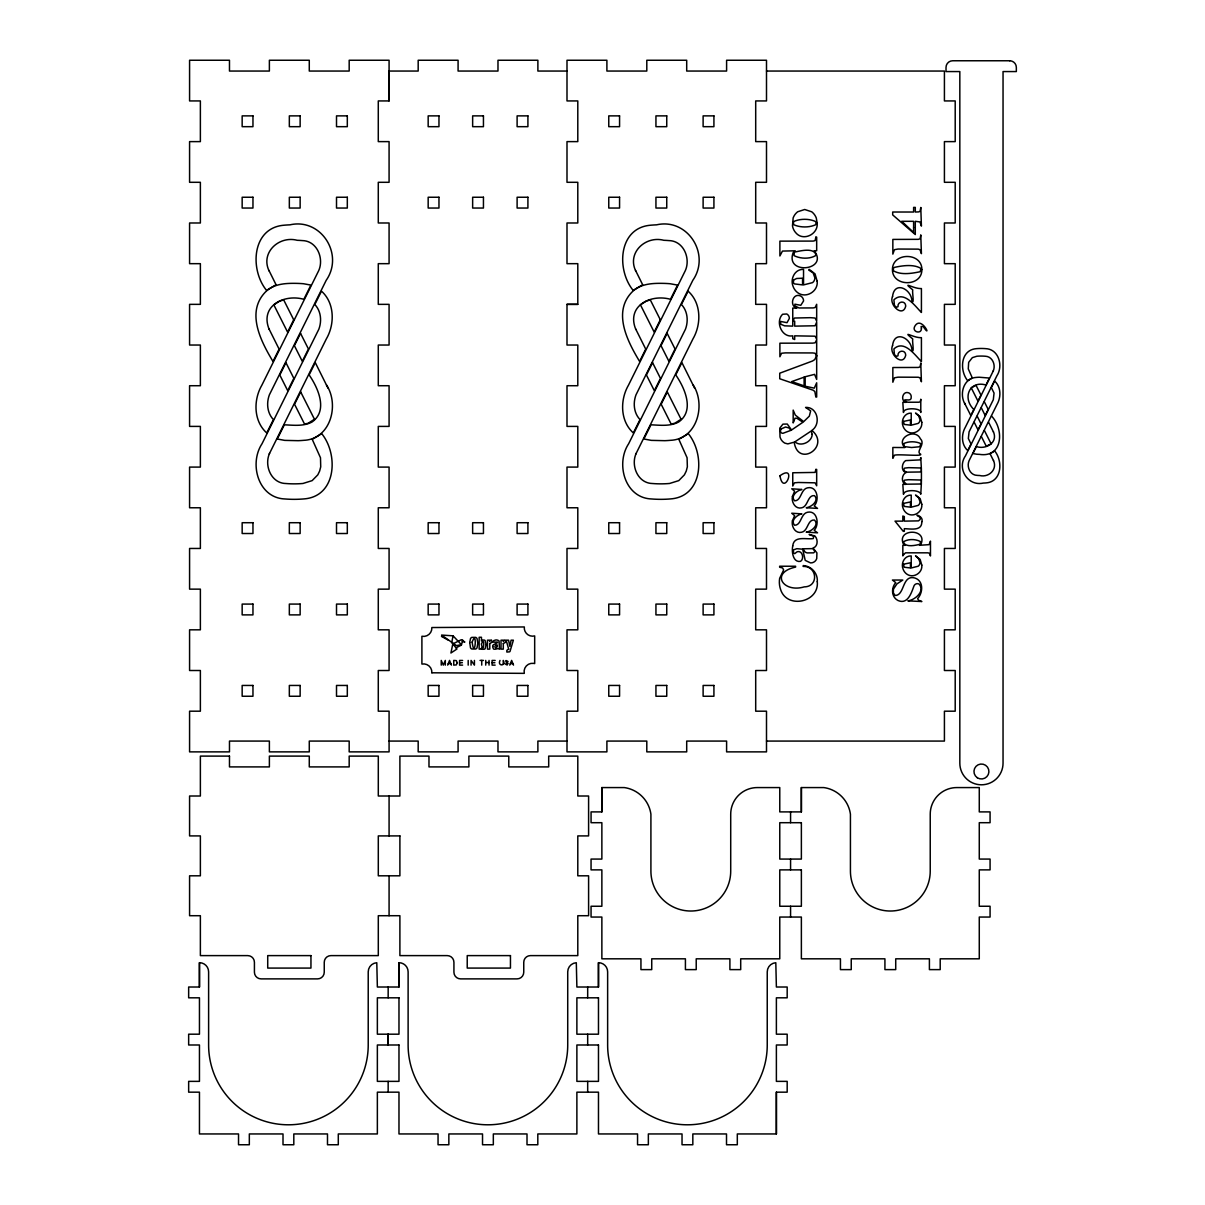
<?xml version="1.0" encoding="UTF-8"?>
<svg xmlns="http://www.w3.org/2000/svg" width="1205" height="1205" viewBox="0 0 1205 1205"><rect width="100%" height="100%" fill="white"/><g stroke="black" fill="none" stroke-linecap="round" stroke-linejoin="round"><path stroke-width="1.5" d="M199.458 987.015L199.458 962.69A9.158 9.158 0 0 1 208.616 971.848L208.616 1045.187A79.801 79.801 0 0 0 288.341 1124.792A79.801 79.801 0 0 0 368.218 1045.338L368.218 971.848A9.143 9.143 0 0 1 376.788 962.72L377.361 987.015L398.976 987.015L398.976 962.69A9.158 9.158 0 0 1 408.118 971.848L408.118 1045.187A79.801 79.801 0 0 0 487.844 1124.792A79.801 79.801 0 0 0 567.721 1045.338L567.721 971.848A9.143 9.143 0 0 1 576.306 962.72L576.879 987.015L598.478 987.015L598.478 962.69A9.158 9.158 0 0 1 607.636 971.848L607.636 1045.187A79.801 79.801 0 0 0 687.362 1124.792A79.801 79.801 0 0 0 767.239 1045.338L767.239 971.848A9.143 9.143 0 0 1 775.809 962.72L776.382 987.015L787.181 987.015L787.181 997.815L776.382 997.815L776.382 1034.191L787.181 1034.191L787.181 1044.991L776.382 1044.991L776.382 1081.367L787.181 1081.367L787.181 1092.167L776.382 1092.167L776.382 1133.95L737.309 1133.95L737.309 1144.75L726.51 1144.75L726.51 1133.95L692.83 1133.95L692.83 1144.75L682.03 1144.75L682.03 1133.95L648.35 1133.95L648.35 1144.75L637.55 1144.75L637.55 1133.95L598.478 1133.95L598.478 1092.167L576.879 1092.167L576.879 1133.95L537.807 1133.95L537.807 1144.75L527.007 1144.75L527.007 1133.95L493.327 1133.95L493.327 1144.75L482.527 1144.75L482.527 1133.95L448.847 1133.95L448.847 1144.75L438.048 1144.75L438.048 1133.95L398.976 1133.95L398.976 1092.167L377.361 1092.167L377.361 1133.95L338.289 1133.95L338.289 1144.75L327.489 1144.75L327.489 1133.95L293.809 1133.95L293.809 1144.75L283.009 1144.75L283.009 1133.95L249.33 1133.95L249.33 1144.75L238.53 1144.75L238.53 1133.95L199.458 1133.95L199.458 1092.167L188.658 1092.167L188.658 1081.367L199.458 1081.367L199.458 1044.991L188.658 1044.991L188.658 1034.191L199.458 1034.191L199.458 997.815L188.658 997.815L188.658 987.015L199.458 987.015L199.458 962.69M389.079 100.934L389.079 60.25L349.179 60.25L349.179 71.05L309.278 71.05L309.278 60.25L269.378 60.25L269.378 71.05L229.477 71.05L229.477 60.25L189.577 60.25L189.577 100.934L200.376 100.934L200.376 141.618L189.577 141.618L189.577 182.301L200.376 182.301L200.376 222.985L189.577 222.985L189.577 263.669L200.376 263.669L200.376 304.353L189.577 304.353L189.577 345.037L200.376 345.037L200.376 385.721L189.577 385.721L189.577 426.404L200.376 426.404L200.376 467.088L189.577 467.088L189.577 507.772L200.376 507.772L200.376 548.456L189.577 548.456L189.577 589.14L200.376 589.14L200.376 629.823L189.577 629.823L189.577 670.507L200.376 670.507L200.376 711.191L189.577 711.191L189.577 751.875L229.477 751.875L229.477 741.075L269.378 741.075L269.378 751.875L309.278 751.875L309.278 741.075L349.179 741.075L349.179 751.875L389.079 751.875L389.079 711.191L378.28 711.191L378.28 670.507L389.079 670.507L389.079 629.823L378.28 629.823L378.28 589.14L389.079 589.14L389.079 548.456L378.28 548.456L378.28 507.772L389.079 507.772L389.079 467.088L378.28 467.088L378.28 426.404L389.079 426.404L389.079 385.721L378.28 385.721L378.28 345.037L389.079 345.037L389.079 304.353L378.28 304.353L378.28 263.669L389.079 263.669L389.079 222.985L378.28 222.985L378.28 182.301L389.079 182.301L389.079 141.618L378.28 141.618L378.28 100.934L389.079 100.934L389.079 71.05L418.18 71.05L418.18 60.25L458.081 60.25L458.081 71.05L497.981 71.05L497.981 60.25L537.882 60.25L537.882 71.05L566.998 71.05M601.867 811.899L601.867 787.573L624.311 787.573A31.209 31.209 0 0 1 650.911 814.173L650.911 871.125A39.901 39.901 0 0 0 690.811 911.025A39.901 39.901 0 0 0 730.712 871.125L730.712 814.173A26.6 26.6 0 0 1 757.327 787.573L779.771 787.573L779.771 811.899L801.37 811.899L801.37 787.573L823.828 787.573A31.209 31.209 0 0 1 850.429 814.173L850.429 871.125A39.901 39.901 0 0 0 890.329 911.025A39.901 39.901 0 0 0 930.23 871.125L930.23 814.173A26.6 26.6 0 0 1 956.83 787.573L979.273 787.573L979.273 811.899L990.073 811.899L990.073 822.699L979.273 822.699L979.273 859.075L990.073 859.075L990.073 869.874L979.273 869.874L979.273 906.25L990.073 906.25L990.073 917.05L979.273 917.05L979.273 958.818L940.201 958.818L940.201 969.618L929.401 969.618L929.401 958.818L895.722 958.818L895.722 969.618L884.922 969.618L884.922 958.818L851.242 958.818L851.242 969.618L840.442 969.618L840.442 958.818L801.37 958.818L801.37 917.05L779.771 917.05L779.771 958.818L740.698 958.818L740.698 969.618L729.899 969.618L729.899 958.818L696.219 958.818L696.219 969.618L685.419 969.618L685.419 958.818L651.739 958.818L651.739 969.618L640.94 969.618L640.94 958.818L601.867 958.818L601.867 917.05L591.053 917.05L591.053 906.25L601.867 906.25L601.867 869.874L591.053 869.874L591.053 859.075L601.867 859.075L601.867 822.699L591.068 822.699L591.068 811.899L601.867 811.899L601.867 787.573M503.298 663.925L503.313 660.415C506.326 666.35 497.017 666.35 500 660.415M504.895 663.699C511.899 668.564 501.476 657.252 508.073 661.59M451.634 642.868L453.08 635.833L441.572 635.065L456.424 645.624L461.379 644.675L453.08 635.833M452.809 643.907L450.926 653.005L456.966 648.998L452.809 643.907L461.41 639.674L464.859 642.024L462.343 641.572L461.44 645.082L456.017 647.838M268.926 270.402L276.066 284.757L266.561 290.405C249.525 269.634 251.77 227.625 284.214 225.199A114.053 114.053 0 0 1 289.953 224.838C320.922 217.759 344.359 254.18 326.194 280.328L269.393 394.803C266.29 402.997 267.164 413.089 273.415 419.596L266.727 432.941C253.442 421.042 253.306 399.909 261.862 385.178L318.677 270.703C324.235 258.442 317.02 240.819 302.334 240.593A101.898 101.898 0 0 0 297.213 240.292C279.108 235.457 260.34 252.508 269.046 270.854M269.543 453.396C263.985 465.657 271.2 483.28 285.886 483.521A101.853 101.853 0 0 0 302.967 483.476L312.14 480.629L317.804 474.845L319.641 471.05L320.726 466.817L320.485 457.749L312.231 439.328L321.72 433.664C338.635 454.496 336.481 496.475 303.991 498.915A113.978 113.978 0 0 1 284.877 498.96C258.216 497.951 248.833 463.699 262.012 443.771L318.813 329.281C321.931 321.102 321.057 311.01 314.806 304.504L321.479 291.158C334.779 303.012 334.885 324.235 326.344 338.906L269.257 453.984M462.343 641.572L462.765 640.111M635.532 270.402L642.672 284.757L633.167 290.405C616.147 269.634 618.376 227.625 650.836 225.199A114.053 114.053 0 0 1 656.559 224.838C687.528 217.759 710.965 254.18 692.815 280.328L636.014 394.803C632.896 402.997 633.77 413.089 640.021 419.596L633.333 432.941C620.063 421.042 619.927 399.909 628.483 385.178L685.284 270.703C690.842 258.442 683.627 240.819 668.941 240.593A101.898 101.898 0 0 0 663.819 240.292C645.714 235.457 626.962 252.508 635.668 270.854M636.15 453.396C630.592 465.657 637.807 483.28 652.492 483.521A101.853 101.853 0 0 0 669.573 483.476L678.761 480.629L684.41 474.845L686.263 471.05L687.347 466.817L687.091 457.749L678.837 439.328L688.326 433.664C705.241 454.496 703.087 496.475 670.613 498.915A113.978 113.978 0 0 1 651.483 498.96C624.823 497.951 615.454 463.699 628.633 443.771L685.434 329.281C688.537 321.102 687.663 311.01 681.412 304.504L688.1 291.158C701.385 303.012 701.506 324.235 692.95 338.906L635.863 453.984M993.236 371.004C995.963 364.995 992.438 356.349 985.223 356.228A49.947 49.947 0 0 0 976.848 356.243L972.345 357.644L968.669 362.344L968.263 368.866L972.299 377.903L967.645 380.675C959.361 370.462 960.415 349.872 976.351 348.667A55.897 55.897 0 0 1 985.72 348.652C998.794 349.149 1003.404 365.943 996.927 375.719L969.076 431.857L968.338 438.515L971.034 444.027L967.766 450.565C961.244 444.75 961.183 434.342 965.386 427.142L993.387 370.703M993.538 460.747L990.043 453.698L994.697 450.941C1003.057 461.123 1001.958 481.729 986.036 482.919A55.927 55.927 0 0 1 983.22 483.085C968.037 486.564 956.544 468.7 965.446 455.882L993.312 399.729L994.05 393.086L991.338 387.573L994.622 381.036C1001.129 386.865 1001.204 397.228 997.002 404.458L969.136 460.596C966.41 466.606 969.95 475.252 977.15 475.373A49.977 49.977 0 0 0 979.665 475.508C988.552 477.888 997.74 469.528 993.477 460.521M447.673 665.13L449.54 660.415L451.423 665.13M509.775 665.13L511.643 660.415L513.511 665.13M766.5 71.05L944.419 71.05L944.419 100.934L955.203 100.934L955.203 141.618L944.419 141.618L944.419 182.301L955.203 182.301L955.203 222.985L944.419 222.985L944.419 263.669L955.203 263.669L955.203 304.353L944.419 304.353L944.419 345.037L955.203 345.037L955.203 385.721L944.419 385.721L944.419 426.404L955.203 426.404L955.203 467.088L944.419 467.088L944.419 507.772L955.203 507.772L955.203 548.456L944.419 548.456L944.419 589.14L955.203 589.14L955.203 629.823L944.419 629.823L944.419 670.507L955.203 670.507L955.203 711.191L944.419 711.191L944.419 741.075L766.5 741.075M577.782 304.353L566.998 304.353L566.998 345.037L577.798 345.037L577.798 385.721L566.998 385.721L566.998 426.404L577.798 426.404L577.798 467.088L566.998 467.088L566.998 507.772L577.798 507.772L577.798 548.456L566.998 548.456L566.998 589.14L577.798 589.14L577.798 629.823L566.998 629.823L566.998 670.507L577.798 670.507L577.798 711.191L566.998 711.191L566.998 751.875L606.898 751.875L606.898 741.075L646.799 741.075L646.799 751.875L686.699 751.875L686.699 741.075L726.6 741.075L726.6 751.875L766.5 751.875L766.5 711.191L755.701 711.191L755.701 670.507L766.5 670.507L766.5 629.823L755.701 629.823L755.701 589.14L766.5 589.14L766.5 548.456L755.701 548.456L755.701 507.772L766.5 507.772L766.5 467.088L755.701 467.088L755.701 426.404L766.5 426.404L766.5 385.721L755.701 385.721L755.701 345.037L766.5 345.037L766.5 304.353L755.701 304.353L755.701 263.669L766.5 263.669L766.5 222.985L755.701 222.985L755.701 182.301L766.5 182.301L766.5 141.618L755.701 141.618L755.701 100.934L766.5 100.934L766.5 60.25L726.6 60.25L726.6 71.05L686.699 71.05L686.699 60.25L646.799 60.25L646.799 71.05L606.898 71.05L606.898 60.25L566.998 60.25L566.998 100.934L577.798 100.934L577.798 141.618L566.998 141.618L566.998 182.301L577.798 182.301L577.798 222.985L566.998 222.985L566.998 263.669L577.798 263.669L577.798 304.353L566.998 304.353M792.754 321.163L794.426 318.03L810.363 317.683L815.107 318.03L816.674 321.163L816.674 304.293L815.107 307.561L813.194 307.923L799.02 307.968L794.923 305.919L794.878 304.187L800.783 305.302L803.554 300.964A5.423 5.423 0 0 0 800.286 295.858C792.438 292.77 789.185 306.416 797.002 308.073L792.754 308.073L792.754 326.133L784.591 325.832L780.75 324.22L780.539 321.434L787.016 322.669L789.365 318.406A5.061 5.061 0 0 0 786.76 313.978L782.617 314.264C775.071 321.539 781.608 337.897 792.754 335.834L792.754 338.71L794.682 339.524L794.682 335.834L815.107 336.195L816.674 339.162L816.674 322.217L815.062 325.772L794.682 326.133L794.682 321.253L792.754 320.379M816.674 355.445L814.776 359.557L812.532 361.003L779.74 373.204L779.74 378.762L813.239 390.239L814.836 391.535L815.86 397.048L816.674 397.048L816.674 382.798L814.279 388.146L805.166 386.233L805.166 376.758L814.58 374.363L816.674 379.424L816.674 339.855L815.092 342.822L812.682 343.124L779.891 343.184L779.891 356.77L781.563 353.246L785.449 352.884L812.682 352.945L815.107 353.246L816.674 356.228M443.244 636.361L441.482 636.361L447.899 639.976M462.615 660.445L459.572 660.445L459.572 665.13L462.615 665.13M480.042 660.415L483.431 660.415M495.15 660.445L492.092 660.445L492.092 665.13L495.15 665.13M485.72 662.524L489.049 662.524M459.572 662.72L462.358 662.72M492.092 662.72L494.878 662.72M448.26 663.639L450.836 663.639M510.363 663.639L512.923 663.639M389.079 741.075L418.18 741.075L418.18 751.875L458.081 751.875L458.081 741.075L497.981 741.075L497.981 751.875L537.882 751.875L537.882 741.075L566.998 741.075M965.28 404.549L970.808 415.544L973.821 409.489C961.861 397.71 969.709 380.193 985.976 385.013L989.441 378.054L979.228 377.24A55.927 55.927 0 0 0 976.412 377.406C963.322 377.978 958.864 394.788 965.326 404.549L964.557 402.982M693.176 384.982C706.04 404.684 697.318 439.238 670.462 440.322A114.038 114.038 0 0 1 664.723 440.684L651.348 440.367L643.907 439.012L650.971 424.808C660.174 425.214 670.176 426.54 678.611 422.036C695.134 410.528 684.485 387.603 675.749 374.891L681.879 362.554L694.637 388.176M326.48 384.967C339.599 404.79 330.592 439.207 303.841 440.322A114.038 114.038 0 0 1 298.117 440.684L284.726 440.382L277.286 439.012L284.35 424.808C293.568 425.214 303.555 426.54 311.99 422.036C328.513 410.528 317.864 387.603 309.128 374.906L315.258 362.554L328.031 388.176M507.32 662.84L508.149 663.594M984.319 401.747L988.205 409.444L985.193 415.484L981.322 407.802M991.549 416.087C1004.428 429.492 1002.816 458.021 979.394 454.36A55.927 55.927 0 0 1 976.592 454.21L972.932 453.532L976.412 446.573C985.901 449.811 998.252 442.627 993.402 431.797M977.165 416.147L981.051 423.829L978.038 429.884L974.167 422.202M984.395 430.486L991.143 443.877L986.262 446.212L981.382 436.541M988.537 422.142L993.477 432.008M635.683 328.995L645.729 349.119L639.599 361.455C627.79 341.813 612.441 312.743 631.676 292.393C640.081 283.461 652.99 283.1 664.362 283.401A114.038 114.038 0 0 1 670.101 283.732L677.541 285.088L670.477 299.292C650.459 293.689 626.178 306.115 635.803 329.432M269.061 328.995L279.108 349.119L272.978 361.455C261.184 341.813 245.835 312.743 265.07 292.393C273.46 283.461 286.368 283.1 297.756 283.401A114.038 114.038 0 0 1 303.479 283.732L310.92 285.088L303.856 299.292C283.853 293.689 259.557 306.115 269.197 329.432M801.37 787.573L801.37 811.899M790.57 811.899L790.57 822.699M790.57 859.075L790.57 869.874M790.57 906.25L790.57 917.05M776.382 1092.167L776.382 1133.95M598.478 962.69L598.478 987.015M587.679 987.015L587.679 997.815M587.679 1034.191L587.679 1044.991M587.679 1081.367L587.679 1092.167M489.049 660.415L489.049 665.13M485.72 660.415L485.72 665.13M481.729 660.415L481.729 665.13M474.424 660.415L474.424 665.13L471.065 660.415L471.065 665.13M468.188 660.415L468.188 665.13M445.308 665.13L445.308 660.415L443.274 665.13L441.241 660.415L441.241 665.13M398.976 962.69L398.976 987.015M389.079 796.008L389.079 835.909M389.079 875.809L389.079 915.71M388.176 987.015L388.161 997.815M388.161 1081.367L388.161 1092.167M388.161 1034.191L388.161 1044.991L388.161 1034.191M913.616 227.564L913.571 232.429L901.732 221.298L913.616 221.328L913.616 227.564M469.739 642.536L470.507 647.838A2.907 2.907 0 0 0 471.833 649.013L475.704 649.013A2.922 2.922 0 0 0 477.029 647.838L477.813 643.199L477.029 638.56A2.922 2.922 0 0 0 475.704 637.37L471.833 637.385A2.907 2.907 0 0 0 470.507 638.56L469.739 642.536M472.134 642.099C474.8 661.515 477.572 627.85 472.134 642.099M481.458 643.967C483.386 656.77 485.449 634.387 481.458 643.967M486.157 644.66L485.103 648.757A2.018 2.018 0 0 1 484.365 649.209L482.783 649.299A1.958 1.958 0 0 1 482.015 648.923L481.382 648.185L481.352 649.134L479.153 649.134L479.153 637.264L481.458 637.264L481.458 641.015L482.075 640.367A1.943 1.943 0 0 1 482.813 640.021L484.365 640.096A2.018 2.018 0 0 1 485.103 640.563L486.157 644.66M492.725 646.498L493.327 648.712A1.838 1.838 0 0 0 494.08 649.224C496.957 649.48 496.957 647.898 499.668 649.134A2.726 2.726 0 0 1 499.427 648.38L499.081 641.12A1.792 1.792 0 0 0 498.584 640.548L497.063 640.006A7.576 7.576 0 0 0 495.812 639.96L493.914 640.563A2.169 2.169 0 0 0 493.237 641.406C491.248 643.575 503.901 639.84 493.402 644.78A1.943 1.943 0 0 0 493.011 645.293L492.725 646.498M457.207 662.705L456.334 664.889L453.728 665.13L453.728 660.415L456.349 660.641L457.207 662.705M815.86 469.438L815.092 472.42L792.754 472.767L792.754 486.007L794.426 482.828L798.312 482.482L815.107 482.828L816.674 485.796L816.674 469.438L815.86 469.438M489.772 643.545L489.772 649.134L487.468 649.134L487.468 640.186L489.667 640.186L489.667 641.376L490.556 640.337A1.958 1.958 0 0 1 491.414 639.976L492.182 642.175L489.772 643.545M503.313 643.545L503.298 649.134L501.009 649.134L501.009 640.186L503.208 640.186L503.208 641.376L504.082 640.337A1.958 1.958 0 0 1 504.955 639.976L505.708 642.175L503.313 643.545M497.183 646.422L496.49 647.627A1.551 1.551 0 0 1 495.767 647.808C492.664 646.708 498.448 642.611 497.183 646.422M920.786 235.156L920.063 238.771L918.315 239.343L892.845 239.418L892.845 254.119L894.441 249.691L898.026 249.043L918.24 249.134L919.987 249.691L921.418 253.653L920.786 235.156M920.786 363.262L920.063 366.877L918.315 367.45L892.845 367.525L892.845 382.226L894.441 377.813L898.026 377.165L918.24 377.24L919.987 377.813L921.418 381.759L920.786 363.262M893.553 456.815L892.845 458.307L892.845 447.477L904.804 447.552C895.481 438.228 915.092 427.715 920.304 438.635C925.681 443.756 916.794 450.489 919.581 453.487C927.097 457.313 896.942 453.532 894.08 455.385L893.553 456.815M920.786 207.546L920.063 211.372L918.572 211.914L915.288 212.02L915.288 207.396L913.616 207.396L913.616 212.02L892.694 212.02L892.694 214.912L915.288 234.538L915.288 221.298L919.987 221.946L921.418 226.118L920.786 207.546M920.786 457.764L920.198 459.873L905.648 460.611C901.702 462.976 900.692 471.306 906.13 472.511C901.611 474.363 900.828 482.603 905.768 484.35L902.831 484.35L903.464 494.321C903.765 489.245 920.379 489.607 920.786 494.246L921.418 482.512L920.123 484.018L906.431 484.199L903.81 481.608L904.548 480.147L908.6 479.695L920.349 480.012L921.418 481.608L921.418 470.477L920.123 471.983L907.004 472.164L904.473 471.08L903.825 469.573L904.578 468.112L908.6 467.661L920.349 467.962L921.418 469.573L920.786 457.764M892.559 296.46C888.447 304.684 902.907 318.21 905.738 306.04C905.588 300.166 897.364 301.175 897.981 306.703L896.565 307.215L894.441 305.588L893.914 299.789C904.127 290.254 914.926 306.01 921.418 312.457L921.418 288.552C913.435 289.064 900.873 280.163 912.757 289.863C911.989 291.776 914.565 304.609 911.959 301.34C911.673 289.019 894.381 280.358 892.559 296.46M892.559 345.579C888.447 353.788 902.907 367.314 905.738 355.144C905.588 349.284 897.364 350.278 897.981 355.806L896.565 356.319L894.441 354.692L893.914 348.908C904.127 339.373 914.926 355.113 921.418 361.56L921.418 337.656C913.435 338.168 900.873 329.266 912.757 338.966C911.989 340.879 914.565 353.713 911.959 350.444C911.673 338.123 894.381 329.462 892.559 345.579M815.86 237.159L815.092 240.608L813.194 241.09L779.891 241.136L779.891 255.972L782.452 251.077L795.225 250.806L793.221 252.508C784.56 275.493 829.386 270.492 814.173 250.745L816.674 250.745L816.674 237.159L815.86 237.159M903.539 554.631L902.831 555.882L902.831 545.323L905.136 545.323L903.343 543.937C896.475 528.393 927.654 528.242 921.057 543.952L919.49 545.293L929.115 544.645L930.471 541.135L930.471 555.957L929.266 553.14L927.76 552.824L905.542 552.824L903.539 554.631M794.14 420.56L793.176 422.925L793.176 410.107L795.285 415.092L803.705 421.63L809.323 416.162L810.649 410.875L805.573 407.426C817.653 406.672 821.268 424.25 811.869 430.381C831.028 446.543 798.011 468.097 794.185 442.175L787.829 443.892L784.817 443.124A10.047 10.047 0 0 1 780.012 436.948L779.771 428.167L782.919 424.145L787.287 424.039L791.549 430.004L802.952 422.247L796.836 418.24L794.999 418.21L794.14 420.56M920.786 399.397L920.198 401.928L918.707 402.214L907.696 402.244L904.518 400.663C903.871 398.192 911.974 402.606 911.221 396.807A4.202 4.202 0 0 0 908.675 392.845C902.59 390.45 900.06 401.039 906.13 402.319L902.831 402.319L903.464 412.487C902.861 407.426 921.448 407.682 920.786 412.487L920.786 399.397M817.171 281.217C818.391 291.459 805.889 298.9 797.635 292.634A13.647 13.647 0 0 1 793.131 286.534C789.953 279.108 794.743 268.896 803.539 269.408L803.539 284.907L812.516 282.633A5.784 5.784 0 0 0 814.851 277.752L813.119 272.872L808.751 270.116L809.097 269.302L815.032 273.851L817.171 281.217M921.795 422.322C922.744 430.275 913.044 436.044 906.627 431.179A10.604 10.604 0 0 1 903.132 426.434C900.662 420.666 904.383 412.743 911.221 413.134L911.221 425.169L918.18 423.407A4.489 4.489 0 0 0 920.002 419.626L918.647 415.83L915.529 413.059L920.138 416.584L921.795 422.322M921.795 504.308C922.744 512.261 913.044 518.03 906.627 513.164A10.604 10.604 0 0 1 903.132 508.42C900.662 502.651 904.383 494.728 911.221 495.119L911.221 507.169L918.18 505.392A4.489 4.489 0 0 0 920.002 501.611L918.647 497.816L915.529 495.044L920.138 498.584L921.795 504.308M921.795 565.13C922.744 573.083 913.044 578.852 906.627 573.987A10.604 10.604 0 0 1 903.132 569.242C900.662 563.473 904.383 555.55 911.221 555.942L911.221 567.977L918.18 566.214A4.489 4.489 0 0 0 920.002 562.434L918.647 558.638L915.529 555.867L920.138 559.406L921.795 565.13M817.171 223.121C818.361 234.237 803.193 241.678 795.812 232.791A13.556 13.556 0 0 1 792.483 225.877L793.146 217.924A13.873 13.873 0 0 1 797.68 211.764L804.714 209.504L811.733 211.794A14.234 14.234 0 0 1 816.282 217.984L817.171 223.121M817.276 581.714C819.415 602.349 787.121 609.293 780.659 589.697A22.699 22.699 0 0 1 779.665 578.295L783.642 569.965L782.602 567.947L779.65 567.239L779.65 566.23L795.586 566.23L795.586 567.088C769.859 572.631 782.964 593.267 804.202 586.88C818.873 586.85 817.532 565.913 803.102 566.425L803.253 565.567C811.447 566.064 818.044 573.46 817.276 581.714M792.438 496.385C791.203 501.943 795.225 509.474 801.687 507.817C808.239 506.552 807.486 494.668 814.565 495.662C819.37 500.813 811.296 507.124 806.235 507.742L817.547 508.405L814.218 505.919C819.746 500.03 817.246 485.495 807.365 487.874C800.662 489.351 801.37 500.979 794.592 500.798C790.073 496.129 797.243 490.299 801.897 489.471L791.745 488.808L794.622 491.233L792.438 496.385M792.438 520.816C791.203 526.374 795.225 533.89 801.687 532.233C808.239 530.968 807.486 519.084 814.565 520.078C819.37 525.229 811.296 531.541 806.235 532.158L817.547 532.821L814.218 530.336C819.746 524.446 817.246 509.911 807.365 512.291C800.662 513.767 801.37 525.395 794.592 525.229C790.073 520.545 797.243 514.716 801.897 513.887L791.745 513.225L794.622 515.665L792.438 520.816M921.87 269.589C922.096 287.076 892.363 287.001 892.423 269.589C892.333 252.161 922.051 252.071 921.87 269.589M893.372 589.23L893.387 593.011L895.149 595.466C904.94 595.451 901.852 574.439 914.866 578.008C923.783 580.855 923.09 592.785 917.608 598.659L918.587 600.271L921.87 601.536L907.847 600.858C915.152 600.09 925.515 590.872 918.963 583.958L917.653 583.657A3.781 3.781 0 0 0 914.023 585.826C911.447 592.74 907.817 604.82 898.041 600.527C891.323 597.183 891.037 587.859 895.737 582.633L892.423 580.042L902.801 580.042L896.912 583.913L893.372 589.23M431.857 672.797L524.28 673.354A8.315 8.315 0 0 1 533.559 663.368A8.028 8.028 0 0 1 534.674 663.594L534.674 635.924A8.33 8.33 0 0 1 524.311 626.962L431.857 627.534A8.345 8.345 0 0 1 421.901 636.27L421.901 664.06A8.345 8.345 0 0 1 431.872 672.797M792.739 545.895C791.565 551.318 792.8 562.81 800.572 561.349C804.548 558.804 802.44 550.037 797.168 551.754L794.743 553.637L793.583 552.959L793.342 549.962L796.806 548.682L802.681 549.194L805.211 560.37L810.513 562.901A6.176 6.176 0 0 0 816.734 558.563L816.915 552.899L813.029 548.019C818.09 546.603 818.12 539.328 814.957 536.029L809.097 534.448L813.767 536.3L813.239 538.575C806.22 539.72 793.929 535.306 792.739 545.895M812.17 434.387C812.004 442.19 800.436 447.175 794.938 441.813L811.206 431.013L812.17 434.387M508.676 649.134L506.838 650.339L506.838 652.056L509.354 651.86A1.747 1.747 0 0 0 510.001 651.453L513.375 640.186L511.086 640.186L509.881 646.377L508.555 640.186L506.16 640.186L508.676 649.134M921.795 521.81C922.126 531.465 910.272 528.754 904.322 528.679L904.322 531.345L903.268 531.345L895.029 521.132L902.831 521.132L902.831 516.011L904.322 516.568L904.322 521.132L918.451 520.876L920.168 519.476L920.063 517.126C911.221 513.134 924.386 515.71 921.795 521.81M779.936 475.779C783.732 497.755 797.71 462.976 779.936 475.779M893.372 268.353L893.387 270.748C900.783 275.312 912.004 273.475 920.274 271.682L920.921 268.414C913.511 263.91 902.289 265.612 894.035 267.48L893.372 268.353M921.448 328.784C921.162 334.659 911.839 331.721 914.625 326.585C921.298 314.174 932.791 340.669 923.361 326.751L921.102 326.465L921.448 328.784M780.689 429.131L780.509 431.691A2.485 2.485 0 0 0 782.964 433.288L790.902 430.351L789.109 428.001L785.585 427.007L780.689 429.131M793.477 280.087L793.462 283.039L794.607 283.928L802.56 284.907L802.56 278.204L796.625 278.491L793.477 280.087M903.389 421.434L904.277 424.416L910.453 425.169L910.453 419.973L903.389 421.434M903.389 503.419L904.277 506.401L910.453 507.169L910.453 501.958L903.389 503.419M903.389 564.241L904.277 567.224L910.453 567.977L910.453 562.78L903.389 564.241M903.855 541.572L903.554 542.702C906.371 547.597 915.74 545.293 920.198 544.253L920.409 541.557C915.695 539.027 908.51 538.756 903.855 541.572M903.78 443.591L904.157 446.573L911.567 447.507L919.822 446.739L920.816 443.621C915.921 441.226 908.645 441.135 903.78 443.591M815.845 254.285L815.469 255.686C809.399 259.256 800.105 258.759 794.035 255.611L794.321 252.116C799.939 251.047 813.074 247.432 815.845 254.285M793.523 221.645L793.538 224.597C800.03 227.715 809.444 227.745 815.921 224.612L815.905 221.675C809.429 218.542 799.969 218.497 793.523 221.645M815.047 551.242L813.691 552.839L807.109 552.914L805.166 552.161L802.997 548.787L812.682 548.637L815.047 551.242M293.704 319.762L287.573 332.098L273.806 304.805L280.012 300.889L283.747 300.03L293.704 319.762M285.947 362.675L279.816 375.026L287.709 390.691L293.839 378.355L285.947 362.675M300.527 333.333L294.397 345.669L302.304 361.334L308.435 348.998L300.527 333.333M300.678 391.911L294.547 404.247L304.534 424.07L308.194 423.226L314.46 419.265L300.678 391.911M660.31 319.762L654.179 332.098L640.427 304.805L646.633 300.889L650.369 300.03L660.31 319.762M652.568 362.675L646.437 375.011L654.33 390.691L660.461 378.355L652.568 362.675M667.148 333.333L661.018 345.669L668.911 361.334L675.041 348.998L667.148 333.333M667.299 391.911L661.168 404.247L671.155 424.07L674.815 423.226L681.081 419.265L667.299 391.911M980.975 395.104L977.963 401.144L971.215 387.739L976.08 385.389L980.975 395.104M804.112 377.165L791.7 381.593L804.112 385.871L804.112 377.165M1009.7 60.762L952.658 60.762A6.658 6.658 0 0 0 946.015 67.42L946.015 71.562L959.828 71.562L959.828 763.187A21.615 21.615 0 0 0 981.442 784.801A21.615 21.615 0 0 0 1003.042 763.187L1003.042 71.562L1016.342 71.562L1016.342 67.42A6.658 6.658 0 0 0 1009.7 60.762M252.96 115.876L242.16 115.876L242.16 126.676L252.96 126.676L252.96 115.876M300.135 115.876L289.336 115.876L289.336 126.676L300.135 126.676L300.135 115.876M347.311 115.876L336.511 115.876L336.511 126.676L347.311 126.676L347.311 115.876M438.966 115.876L428.167 115.876L428.167 126.676L438.966 126.676L438.966 115.876M483.446 115.876L472.646 115.876L472.646 126.676L483.446 126.676L483.446 115.876M527.911 115.876L517.111 115.876L517.111 126.676L527.911 126.676L527.911 115.876M619.566 115.876L608.766 115.876L608.766 126.676L619.566 126.676L619.566 115.876M666.742 115.876L655.942 115.876L655.942 126.676L666.742 126.676L666.742 115.876M713.917 115.876L703.118 115.876L703.118 126.676L713.917 126.676L713.917 115.876M252.96 197.243L242.16 197.243L242.16 208.043L252.96 208.043L252.96 197.243M300.135 197.243L289.336 197.243L289.336 208.043L300.135 208.043L300.135 197.243M347.311 197.243L336.511 197.243L336.511 208.043L347.311 208.043L347.311 197.243M438.966 197.243L428.167 197.243L428.167 208.043L438.966 208.043L438.966 197.243M483.446 197.243L472.646 197.243L472.646 208.043L483.446 208.043L483.446 197.243M527.911 197.243L517.111 197.243L517.111 208.043L527.911 208.043L527.911 197.243M619.566 197.243L608.766 197.243L608.766 208.043L619.566 208.043L619.566 197.243M666.742 197.243L655.942 197.243L655.942 208.043L666.742 208.043L666.742 197.243M713.917 197.243L703.118 197.243L703.118 208.043L713.917 208.043L713.917 197.243M252.96 522.714L242.16 522.714L242.16 533.514L252.96 533.514L252.96 522.714M300.135 522.714L289.336 522.714L289.336 533.514L300.135 533.514L300.135 522.714M347.311 522.714L336.511 522.714L336.511 533.514L347.311 533.514L347.311 522.714M438.966 522.714L428.167 522.714L428.167 533.514L438.966 533.514L438.966 522.714M483.446 522.714L472.646 522.714L472.646 533.514L483.446 533.514L483.446 522.714M527.911 522.714L517.111 522.714L517.111 533.514L527.911 533.514L527.911 522.714M619.566 522.714L608.766 522.714L608.766 533.514L619.566 533.514L619.566 522.714M666.742 522.714L655.942 522.714L655.942 533.514L666.742 533.514L666.742 522.714M713.917 522.714L703.118 522.714L703.118 533.514L713.917 533.514L713.917 522.714M252.96 604.082L242.16 604.082L242.16 614.881L252.96 614.881L252.96 604.082M300.135 604.082L289.336 604.082L289.336 614.881L300.135 614.881L300.135 604.082M347.311 604.082L336.511 604.082L336.511 614.881L347.311 614.881L347.311 604.082M438.966 604.082L428.167 604.082L428.167 614.881L438.966 614.881L438.966 604.082M483.446 604.082L472.646 604.082L472.646 614.881L483.446 614.881L483.446 604.082M527.911 604.082L517.111 604.082L517.111 614.881L527.911 614.881L527.911 604.082M619.566 604.082L608.766 604.082L608.766 614.881L619.566 614.881L619.566 604.082M666.742 604.082L655.942 604.082L655.942 614.881L666.742 614.881L666.742 604.082M713.917 604.082L703.118 604.082L703.118 614.881L713.917 614.881L713.917 604.082M252.96 685.449L242.16 685.449L242.16 696.249L252.96 696.249L252.96 685.449M300.135 685.449L289.336 685.449L289.336 696.249L300.135 696.249L300.135 685.449M347.311 685.449L336.511 685.449L336.511 696.249L347.311 696.249L347.311 685.449M438.966 685.449L428.167 685.449L428.167 696.249L438.966 696.249L438.966 685.449M483.446 685.449L472.646 685.449L472.646 696.249L483.446 696.249L483.446 685.449M527.911 685.449L517.111 685.449L517.111 696.249L527.911 696.249L527.911 685.449M619.566 685.449L608.766 685.449L608.766 696.249L619.566 696.249L619.566 685.449M666.742 685.449L655.942 685.449L655.942 696.249L666.742 696.249L666.742 685.449M713.917 685.449L703.118 685.449L703.118 696.249L713.917 696.249L713.917 685.449M229.477 756.107L200.376 756.107L200.376 796.008L189.577 796.008L189.577 835.909L200.376 835.909L200.376 875.809L189.577 875.809L189.577 915.71L200.376 915.71L200.376 955.61L247.763 955.61A6.658 6.658 0 0 1 254.421 962.268L254.421 972.224A6.658 6.658 0 0 0 261.063 978.882L317.593 978.882A6.658 6.658 0 0 0 324.25 972.224L324.25 962.268A6.658 6.658 0 0 1 330.893 955.61L378.295 955.61L378.295 915.71L399.894 915.71L399.894 955.61L447.281 955.61A6.658 6.658 0 0 1 453.924 962.268L453.924 972.224A6.658 6.658 0 0 0 460.581 978.882L517.096 978.882A6.658 6.658 0 0 0 523.753 972.224L523.753 962.268A6.658 6.658 0 0 1 530.396 955.61L577.798 955.61L577.798 915.71L588.597 915.71L588.597 875.809L577.798 875.809L577.798 835.909L588.597 835.909L588.597 796.008L577.798 796.008L577.798 756.107L548.697 756.107L548.697 766.907L508.781 766.907L508.781 756.107L468.881 756.107L468.881 766.907L428.98 766.907L428.98 756.107L399.894 756.107L399.894 796.008L378.295 796.008L378.295 756.107L349.179 756.107L349.179 766.907L309.278 766.907L309.278 756.107L269.378 756.107L269.378 766.907L229.477 766.907L229.477 756.107M801.37 822.699L779.771 822.699L779.771 859.075L801.37 859.075L801.37 822.699M399.894 835.909L378.295 835.909L378.295 875.809L399.894 875.809L399.894 835.909M801.37 869.874L779.771 869.874L779.771 906.25L801.37 906.25L801.37 869.874M310.95 955.61L267.721 955.61L267.721 968.082L310.95 968.082L310.95 955.61M510.453 955.61L467.224 955.61L467.224 968.082L510.453 968.082L510.453 955.61M398.976 997.815L377.361 997.815L377.361 1034.191L398.976 1034.191L398.976 997.815M598.478 997.815L576.879 997.815L576.879 1034.191L598.478 1034.191L598.478 997.815M398.976 1044.991L377.361 1044.991L377.361 1081.367L398.976 1081.367L398.976 1044.991M598.478 1044.991L576.879 1044.991L576.879 1081.367L598.478 1081.367L598.478 1044.991M977.3 777.737A7.486 7.486 0 0 0 988.898 771.968A7.486 7.486 0 0 0 978.114 764.798A7.486 7.486 0 0 0 977.3 777.737"/></g></svg>
